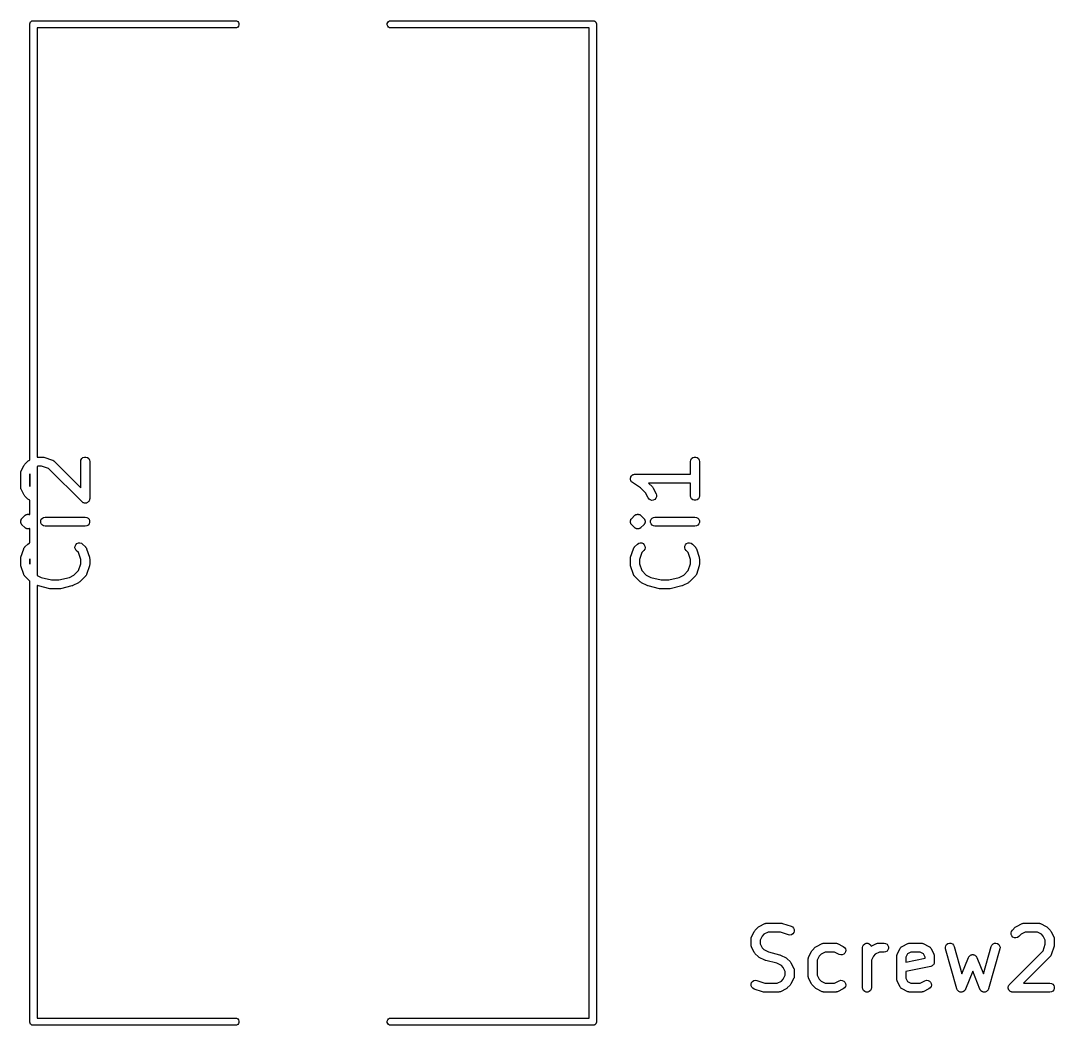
# Model space of a CAD drawing. Extents: x 50 to 243, y -147 to -42.
# Drawn here: x 225.5 to 242.73, y -75.05 to -58.31 of the extents above; entities that cross this region are included whole.
import ezdxf

# ---------------------------------------------------------------- set-up
doc = ezdxf.new("R2010")
doc.units = 0
doc.header["$MEASUREMENT"] = 0
doc.layers.add('BLACK', color=7, linetype='CONTINUOUS')

msp = doc.modelspace()

# ---------------------------------------------------------------- linework, layer by layer
at = {"layer": 'BLACK', "linetype": 'CONTINUOUS'}
for p, q in [((225.658, -58.3614), (225.66, -58.3564)), ((225.658, -58.3667), (225.658, -58.3614)), ((225.658, -58.3668), (225.658, -58.3667)), ((225.658, -65.6308), (225.658, -58.3668)), ((225.66, -58.3564), (225.661, -58.3512)), ((225.661, -58.3512), (225.663, -58.3465)), ((225.663, -58.3465), (225.665, -58.3415)), ((225.665, -58.3415), (225.669, -58.3375)), ((225.669, -58.3375), (225.671, -58.3328)), ((225.671, -58.3328), (225.675, -58.3294)), ((225.675, -58.3294), (225.679, -58.3253)), ((225.679, -58.3253), (225.683, -58.3227)), ((225.683, -58.3227), (225.688, -58.3192)), ((225.688, -58.3192), (225.693, -58.3174)), ((225.693, -58.3174), (225.697, -58.3147)), ((225.697, -58.3147), (225.702, -58.3138)), ((225.702, -58.3138), (225.707, -58.312)), ((225.707, -58.312), (225.713, -58.312)), ((225.713, -58.312), (225.713, -58.312)), ((225.713, -58.312), (229.087, -58.312)), ((229.087, -58.312), (229.103, -58.3147)), ((229.103, -58.3147), (229.121, -58.3253)), ((229.121, -58.3253), (229.135, -58.3415)), ((229.135, -58.3415), (229.142, -58.3614)), ((229.142, -58.3826), (229.135, -58.4025)), ((229.142, -58.3614), (229.142, -58.3826)), ((231.614, -58.3614), (231.621, -58.3415)), ((231.614, -58.3826), (231.614, -58.3614)), ((231.621, -58.4025), (231.614, -58.3826)), ((231.621, -58.3415), (231.635, -58.3253)), ((231.635, -58.3253), (231.653, -58.3147)), ((231.653, -58.3147), (231.669, -58.312)), ((231.669, -58.312), (235.043, -58.312)), ((235.043, -58.312), (235.049, -58.312)), ((235.043, -58.312), (235.043, -58.312)), ((235.049, -58.312), (235.054, -58.3138)), ((235.054, -58.3138), (235.059, -58.3147)), ((235.059, -58.3147), (235.063, -58.3174)), ((235.063, -58.3174), (235.068, -58.3192)), ((235.068, -58.3192), (235.073, -58.3227)), ((235.073, -58.3227), (235.077, -58.3253)), ((235.077, -58.3253), (235.081, -58.3294)), ((235.081, -58.3294), (235.085, -58.3328)), ((235.085, -58.3328), (235.087, -58.3375)), ((235.087, -58.3375), (235.091, -58.3415)), ((235.091, -58.3415), (235.093, -58.3465)), ((235.093, -58.3465), (235.095, -58.3512)), ((235.095, -58.3512), (235.096, -58.3564)), ((235.096, -58.3564), (235.098, -58.3614)), ((235.098, -58.3614), (235.098, -58.3667)), ((235.098, -58.3667), (235.098, -58.3668)), ((235.098, -58.3668), (235.098, -74.9972)), ((229.087, -58.432), (225.778, -58.432)), ((225.778, -58.432), (225.778, -65.5832)), ((229.103, -58.4293), (229.087, -58.432)), ((229.121, -58.4187), (229.103, -58.4293)), ((229.135, -58.4025), (229.121, -58.4187)), ((231.635, -58.4187), (231.621, -58.4025)), ((231.653, -58.4293), (231.635, -58.4187)), ((231.669, -58.432), (231.653, -58.4293)), ((234.978, -58.432), (231.669, -58.432)), ((234.978, -74.932), (234.978, -58.432)), ((225.778, -65.5832), (225.866, -65.5832)), ((225.866, -65.5832), (225.878, -65.5853)), ((225.878, -65.5853), (225.89, -65.587)), ((225.89, -65.587), (226.033, -65.6347)), ((226.51, -65.6325), (226.523, -65.61)), ((226.523, -65.61), (226.543, -65.5932)), ((226.543, -65.5932), (226.567, -65.5843)), ((226.567, -65.5843), (226.593, -65.5843)), ((226.593, -65.5843), (226.618, -65.5932)), ((226.618, -65.5932), (226.638, -65.61)), ((226.638, -65.61), (226.651, -65.6325)), ((236.67, -65.6325), (236.683, -65.61)), ((236.683, -65.61), (236.703, -65.5932)), ((236.703, -65.5932), (236.727, -65.5843)), ((236.727, -65.5843), (236.753, -65.5843)), ((236.753, -65.5843), (236.778, -65.5932)), ((236.778, -65.5932), (236.798, -65.61)), ((236.798, -65.61), (236.811, -65.6325)), ((225.513, -65.8151), (225.561, -65.7199)), ((225.561, -65.7199), (225.568, -65.7102)), ((225.568, -65.7102), (225.575, -65.7004)), ((225.575, -65.7004), (225.623, -65.6528)), ((225.623, -65.6528), (225.632, -65.6459)), ((225.632, -65.6459), (225.642, -65.6387)), ((225.642, -65.6387), (225.658, -65.6308)), ((225.789, -65.7332), (225.778, -65.7385)), ((225.778, -65.7385), (225.778, -67.5541)), ((225.854, -65.7332), (225.789, -65.7332)), ((225.968, -65.7714), (225.854, -65.7332)), ((226.527, -66.3303), (225.968, -65.7714)), ((226.033, -65.6347), (226.036, -65.6367)), ((226.036, -65.6367), (226.041, -65.6378)), ((226.041, -65.6378), (226.048, -65.6429)), ((226.048, -65.6429), (226.056, -65.6471)), ((226.056, -65.6471), (226.058, -65.6503)), ((226.058, -65.6503), (226.062, -65.6528)), ((226.062, -65.6528), (226.505, -66.0962)), ((226.505, -65.6582), (226.51, -65.6325)), ((226.505, -66.0962), (226.505, -65.6582)), ((226.651, -65.6325), (226.655, -65.6582)), ((226.655, -65.6582), (226.655, -66.2772)), ((236.665, -65.6582), (236.67, -65.6325)), ((236.665, -65.8689), (236.665, -65.6582)), ((236.811, -65.6325), (236.815, -65.6582)), ((236.815, -65.6582), (236.815, -66.2296)), ((225.505, -65.8487), (225.506, -65.8444)), ((225.505, -66.0868), (225.505, -65.8487)), ((225.506, -65.8401), (225.508, -65.8317)), ((225.506, -65.8444), (225.506, -65.8401)), ((225.508, -65.8317), (225.51, -65.823)), ((225.51, -65.823), (225.512, -65.8193)), ((225.512, -65.8193), (225.513, -65.8151)), ((225.658, -65.8611), (225.655, -65.8664)), ((225.655, -65.8664), (225.655, -66.0691)), ((225.658, -66.0743), (225.658, -65.8611)), ((235.666, -65.9391), (235.667, -65.935)), ((235.667, -65.948), (235.666, -65.9391)), ((235.667, -65.9309), (235.67, -65.9225)), ((235.667, -65.935), (235.667, -65.9309)), ((235.667, -65.9569), (235.667, -65.948)), ((235.668, -65.9608), (235.667, -65.9569)), ((235.668, -65.965), (235.668, -65.9608)), ((235.672, -65.973), (235.668, -65.965)), ((235.67, -65.9225), (235.672, -65.9138)), ((235.672, -65.9138), (235.674, -65.9103)), ((235.674, -65.9103), (235.675, -65.9064)), ((235.675, -65.9064), (235.681, -65.8996)), ((235.681, -65.8996), (235.686, -65.8921)), ((235.686, -65.8921), (235.689, -65.8896)), ((235.689, -65.8896), (235.692, -65.8865)), ((235.692, -65.8865), (235.7, -65.882)), ((235.7, -65.882), (235.707, -65.8767)), ((235.707, -65.8767), (235.711, -65.8755)), ((235.711, -65.8755), (235.715, -65.8734)), ((235.715, -65.8734), (235.724, -65.8719)), ((235.724, -65.8719), (235.732, -65.8694)), ((235.732, -65.8694), (235.736, -65.8696)), ((235.736, -65.8696), (235.74, -65.8689)), ((235.74, -65.8689), (236.665, -65.8689)), ((225.506, -66.091), (225.505, -66.0868)), ((225.506, -66.0953), (225.506, -66.091)), ((225.508, -66.1038), (225.506, -66.0953)), ((225.51, -66.1124), (225.508, -66.1038)), ((225.512, -66.1162), (225.51, -66.1124)), ((225.513, -66.1203), (225.512, -66.1162)), ((225.561, -66.2155), (225.513, -66.1203)), ((225.655, -66.0691), (225.658, -66.0743)), ((235.675, -65.9814), (235.672, -65.973)), ((235.678, -65.9846), (235.675, -65.9814)), ((235.68, -65.9883), (235.678, -65.9846)), ((235.686, -65.9945), (235.68, -65.9883)), ((235.692, -66.0014), (235.686, -65.9945)), ((235.696, -66.0034), (235.692, -66.0014)), ((235.699, -66.0063), (235.696, -66.0034)), ((235.835, -66.0974), (235.699, -66.0063)), ((235.917, -66.1788), (235.835, -66.0974)), ((236.665, -66.0189), (235.969, -66.0189)), ((235.969, -66.0189), (236.032, -66.0813)), ((236.032, -66.0813), (236.038, -66.0912)), ((236.038, -66.0912), (236.046, -66.1008)), ((236.046, -66.1008), (236.093, -66.1961)), ((236.665, -66.2296), (236.665, -66.0189)), ((225.568, -66.2252), (225.561, -66.2155)), ((225.575, -66.235), (225.568, -66.2252)), ((225.623, -66.2827), (225.575, -66.235)), ((225.644, -66.2976), (225.623, -66.2827)), ((225.658, -66.3014), (225.644, -66.2976)), ((225.658, -66.5421), (225.658, -66.3014)), ((226.646, -66.3114), (226.642, -66.3203)), ((226.651, -66.3029), (226.646, -66.3114)), ((226.653, -66.2966), (226.651, -66.2996)), ((226.651, -66.2996), (226.651, -66.3029)), ((226.654, -66.2869), (226.653, -66.2966)), ((226.655, -66.2772), (226.654, -66.2869)), ((235.959, -66.2632), (235.917, -66.1788)), ((235.975, -66.2841), (235.959, -66.2632)), ((235.996, -66.2984), (235.975, -66.2841)), ((236.022, -66.3045), (235.996, -66.2984)), ((236.047, -66.3015), (236.022, -66.3045)), ((236.071, -66.2899), (236.047, -66.3015)), ((236.089, -66.2709), (236.071, -66.2899)), ((236.099, -66.247), (236.089, -66.2709)), ((236.093, -66.1961), (236.101, -66.221)), ((236.101, -66.221), (236.099, -66.247)), ((236.67, -66.2553), (236.665, -66.2296)), ((236.683, -66.2778), (236.67, -66.2553)), ((236.703, -66.2946), (236.683, -66.2778)), ((236.727, -66.3035), (236.703, -66.2946)), ((236.753, -66.3035), (236.727, -66.3035)), ((236.778, -66.2946), (236.753, -66.3035)), ((236.798, -66.2778), (236.778, -66.2946)), ((236.811, -66.2553), (236.798, -66.2778)), ((236.815, -66.2296), (236.811, -66.2553)), ((226.535, -66.3359), (226.527, -66.3303)), ((226.543, -66.3422), (226.535, -66.3359)), ((226.546, -66.3433), (226.543, -66.3422)), ((226.549, -66.3452), (226.546, -66.3433)), ((226.558, -66.3477), (226.549, -66.3452)), ((226.567, -66.3511), (226.558, -66.3477)), ((226.571, -66.3511), (226.567, -66.3511)), ((226.574, -66.352), (226.571, -66.3511)), ((226.584, -66.3511), (226.574, -66.352)), ((226.593, -66.3511), (226.584, -66.3511)), ((226.597, -66.35), (226.593, -66.3511)), ((226.6, -66.3497), (226.597, -66.35)), ((226.609, -66.3455), (226.6, -66.3497)), ((226.618, -66.3422), (226.609, -66.3455)), ((226.62, -66.3401), (226.618, -66.3422)), ((226.623, -66.3387), (226.62, -66.3401)), ((226.63, -66.3317), (226.623, -66.3387)), ((226.638, -66.3254), (226.63, -66.3317)), ((226.639, -66.3226), (226.638, -66.3254)), ((226.642, -66.3203), (226.639, -66.3226)), ((225.506, -66.6517), (225.507, -66.6485)), ((225.506, -66.6582), (225.506, -66.6517)), ((225.507, -66.6452), (225.508, -66.6421)), ((225.507, -66.6485), (225.507, -66.6452)), ((225.508, -66.6388), (225.511, -66.6328)), ((225.508, -66.6421), (225.508, -66.6388)), ((225.511, -66.6328), (225.512, -66.6265)), ((225.512, -66.6265), (225.514, -66.6238)), ((225.514, -66.6238), (225.515, -66.6207)), ((225.515, -66.6207), (225.518, -66.6182)), ((225.518, -66.6182), (225.519, -66.6152)), ((225.519, -66.6152), (225.524, -66.6105)), ((225.524, -66.6105), (225.527, -66.6052)), ((225.527, -66.6052), (225.575, -66.5575)), ((225.575, -66.5575), (225.58, -66.5538)), ((225.58, -66.5538), (225.585, -66.5491)), ((225.585, -66.5491), (225.591, -66.5464)), ((225.591, -66.5464), (225.596, -66.5426)), ((225.596, -66.5426), (225.603, -66.5409)), ((225.603, -66.5409), (225.609, -66.5381)), ((225.609, -66.5381), (225.615, -66.5376)), ((225.615, -66.5376), (225.621, -66.5359)), ((225.621, -66.5359), (225.628, -66.5364)), ((225.628, -66.5364), (225.635, -66.5359)), ((225.635, -66.5359), (225.641, -66.5376)), ((225.641, -66.5376), (225.647, -66.5381)), ((225.647, -66.5381), (225.653, -66.5409)), ((225.653, -66.5409), (225.658, -66.5421)), ((225.84, -66.6452), (225.849, -66.6207)), ((225.84, -66.6712), (225.84, -66.6452)), ((225.849, -66.6207), (225.866, -66.6007)), ((225.866, -66.6007), (225.888, -66.5877)), ((225.888, -66.5877), (225.914, -66.5832)), ((225.914, -66.5832), (226.58, -66.5832)), ((226.58, -66.5832), (226.606, -66.5877)), ((226.606, -66.5877), (226.629, -66.6007)), ((226.629, -66.6007), (226.645, -66.6207)), ((226.645, -66.6207), (226.654, -66.6452)), ((226.654, -66.6452), (226.654, -66.6712)), ((235.666, -66.6517), (235.667, -66.6485)), ((235.666, -66.6582), (235.666, -66.6517)), ((235.667, -66.6452), (235.668, -66.6421)), ((235.667, -66.6485), (235.667, -66.6452)), ((235.668, -66.6388), (235.671, -66.6328)), ((235.668, -66.6421), (235.668, -66.6388)), ((235.671, -66.6328), (235.672, -66.6265)), ((235.672, -66.6265), (235.674, -66.6238)), ((235.674, -66.6238), (235.675, -66.6207)), ((235.675, -66.6207), (235.678, -66.6182)), ((235.678, -66.6182), (235.679, -66.6152)), ((235.679, -66.6152), (235.684, -66.6105)), ((235.684, -66.6105), (235.687, -66.6052)), ((235.687, -66.6052), (235.735, -66.5575)), ((235.735, -66.5575), (235.74, -66.5538)), ((235.74, -66.5538), (235.745, -66.5491)), ((235.745, -66.5491), (235.751, -66.5464)), ((235.751, -66.5464), (235.756, -66.5426)), ((235.756, -66.5426), (235.763, -66.5409)), ((235.763, -66.5409), (235.769, -66.5381)), ((235.769, -66.5381), (235.775, -66.5376)), ((235.775, -66.5376), (235.781, -66.5359)), ((235.781, -66.5359), (235.788, -66.5364)), ((235.788, -66.5364), (235.795, -66.5359)), ((235.795, -66.5359), (235.801, -66.5376)), ((235.801, -66.5376), (235.807, -66.5381)), ((235.807, -66.5381), (235.813, -66.5409)), ((235.813, -66.5409), (235.82, -66.5426)), ((235.82, -66.5426), (235.825, -66.5464)), ((235.825, -66.5464), (235.831, -66.5491)), ((235.831, -66.5491), (235.836, -66.5538)), ((235.836, -66.5538), (235.841, -66.5575)), ((235.841, -66.5575), (235.889, -66.6052)), ((235.889, -66.6052), (235.892, -66.6105)), ((235.892, -66.6105), (235.897, -66.6152)), ((235.897, -66.6152), (235.898, -66.6182)), ((235.898, -66.6182), (235.901, -66.6207)), ((235.901, -66.6207), (235.902, -66.6238)), ((235.902, -66.6238), (235.904, -66.6265)), ((235.904, -66.6265), (235.905, -66.6328)), ((235.905, -66.6328), (235.908, -66.6388)), ((235.908, -66.6388), (235.908, -66.6421)), ((235.908, -66.6421), (235.909, -66.6452)), ((235.909, -66.6452), (235.909, -66.6485)), ((235.909, -66.6485), (235.91, -66.6517)), ((235.91, -66.6517), (235.91, -66.6582)), ((236, -66.6452), (236.009, -66.6207)), ((236, -66.6712), (236, -66.6452)), ((236.009, -66.6207), (236.026, -66.6007)), ((236.026, -66.6007), (236.048, -66.5877)), ((236.048, -66.5877), (236.074, -66.5832)), ((236.074, -66.5832), (236.74, -66.5832)), ((236.74, -66.5832), (236.766, -66.5877)), ((236.766, -66.5877), (236.789, -66.6007)), ((236.789, -66.6007), (236.805, -66.6207)), ((236.805, -66.6207), (236.814, -66.6452)), ((236.814, -66.6452), (236.814, -66.6712)), ((225.506, -66.6647), (225.506, -66.6582)), ((225.507, -66.6679), (225.506, -66.6647)), ((225.507, -66.6712), (225.507, -66.6679)), ((225.508, -66.6743), (225.507, -66.6712)), ((225.508, -66.6776), (225.508, -66.6743)), ((225.511, -66.6836), (225.508, -66.6776)), ((225.512, -66.6899), (225.511, -66.6836)), ((225.514, -66.6926), (225.512, -66.6899)), ((225.515, -66.6957), (225.514, -66.6926)), ((225.518, -66.6982), (225.515, -66.6957)), ((225.519, -66.7012), (225.518, -66.6982)), ((225.524, -66.7059), (225.519, -66.7012)), ((225.527, -66.7112), (225.524, -66.7059)), ((225.575, -66.7588), (225.527, -66.7112)), ((225.58, -66.7626), (225.575, -66.7588)), ((225.585, -66.7672), (225.58, -66.7626)), ((225.591, -66.77), (225.585, -66.7672)), ((225.596, -66.7738), (225.591, -66.77)), ((225.603, -66.7755), (225.596, -66.7738)), ((225.609, -66.7783), (225.603, -66.7755)), ((225.615, -66.7788), (225.609, -66.7783)), ((225.621, -66.7805), (225.615, -66.7788)), ((225.628, -66.78), (225.621, -66.7805)), ((225.635, -66.7805), (225.628, -66.78)), ((225.641, -66.7788), (225.635, -66.7805)), ((225.647, -66.7783), (225.641, -66.7788)), ((225.653, -66.7755), (225.647, -66.7783)), ((225.658, -66.7742), (225.653, -66.7755)), ((225.658, -67.015), (225.658, -66.7742)), ((225.849, -66.6957), (225.84, -66.6712)), ((225.866, -66.7156), (225.849, -66.6957)), ((225.888, -66.7287), (225.866, -66.7156)), ((225.914, -66.7332), (225.888, -66.7287)), ((226.58, -66.7332), (225.914, -66.7332)), ((226.606, -66.7287), (226.58, -66.7332)), ((226.629, -66.7156), (226.606, -66.7287)), ((226.645, -66.6957), (226.629, -66.7156)), ((226.654, -66.6712), (226.645, -66.6957)), ((235.666, -66.6647), (235.666, -66.6582)), ((235.667, -66.6679), (235.666, -66.6647)), ((235.667, -66.6712), (235.667, -66.6679)), ((235.668, -66.6743), (235.667, -66.6712)), ((235.668, -66.6776), (235.668, -66.6743)), ((235.671, -66.6836), (235.668, -66.6776)), ((235.672, -66.6899), (235.671, -66.6836)), ((235.674, -66.6926), (235.672, -66.6899)), ((235.675, -66.6957), (235.674, -66.6926)), ((235.678, -66.6982), (235.675, -66.6957)), ((235.679, -66.7012), (235.678, -66.6982)), ((235.684, -66.7059), (235.679, -66.7012)), ((235.687, -66.7112), (235.684, -66.7059)), ((235.735, -66.7588), (235.687, -66.7112)), ((235.74, -66.7626), (235.735, -66.7588)), ((235.745, -66.7672), (235.74, -66.7626)), ((235.751, -66.77), (235.745, -66.7672)), ((235.756, -66.7738), (235.751, -66.77)), ((235.763, -66.7755), (235.756, -66.7738)), ((235.769, -66.7783), (235.763, -66.7755)), ((235.775, -66.7788), (235.769, -66.7783)), ((235.781, -66.7805), (235.775, -66.7788)), ((235.788, -66.78), (235.781, -66.7805)), ((235.795, -66.7805), (235.788, -66.78)), ((235.801, -66.7788), (235.795, -66.7805)), ((235.807, -66.7783), (235.801, -66.7788)), ((235.813, -66.7755), (235.807, -66.7783)), ((235.82, -66.7738), (235.813, -66.7755)), ((235.825, -66.77), (235.82, -66.7738)), ((235.831, -66.7672), (235.825, -66.77)), ((235.836, -66.7626), (235.831, -66.7672)), ((235.841, -66.7588), (235.836, -66.7626)), ((235.889, -66.7112), (235.841, -66.7588)), ((235.892, -66.7058), (235.889, -66.7112)), ((235.897, -66.7012), (235.892, -66.7058)), ((235.898, -66.6982), (235.897, -66.7012)), ((235.901, -66.6957), (235.898, -66.6982)), ((235.902, -66.6926), (235.901, -66.6957)), ((235.904, -66.6899), (235.902, -66.6926)), ((235.905, -66.6835), (235.904, -66.6899)), ((235.908, -66.6776), (235.905, -66.6835)), ((235.909, -66.6712), (235.908, -66.6743)), ((235.908, -66.6743), (235.908, -66.6776)), ((235.91, -66.6647), (235.909, -66.6679)), ((235.909, -66.6679), (235.909, -66.6712)), ((235.91, -66.6582), (235.91, -66.6647)), ((236.009, -66.6957), (236, -66.6712)), ((236.026, -66.7156), (236.009, -66.6957)), ((236.048, -66.7287), (236.026, -66.7156)), ((236.074, -66.7332), (236.048, -66.7287)), ((236.74, -66.7332), (236.074, -66.7332)), ((236.766, -66.7287), (236.74, -66.7332)), ((236.789, -66.7156), (236.766, -66.7287)), ((236.805, -66.6957), (236.789, -66.7156)), ((236.814, -66.6712), (236.805, -66.6957)), ((225.509, -67.2535), (225.557, -67.1107)), ((225.557, -67.1107), (225.559, -67.1069)), ((225.559, -67.1069), (225.56, -67.1027)), ((225.56, -67.1027), (225.565, -67.0955)), ((225.565, -67.0955), (225.569, -67.0878)), ((225.569, -67.0878), (225.572, -67.0849)), ((225.572, -67.0849), (225.575, -67.0813)), ((225.575, -67.0813), (225.623, -67.0337)), ((225.623, -67.0337), (225.644, -67.0188)), ((225.644, -67.0188), (225.658, -67.015)), ((226.41, -67.0933), (226.413, -67.0673)), ((226.417, -67.1185), (226.41, -67.0933)), ((226.413, -67.0673), (226.424, -67.0437)), ((226.432, -67.1398), (226.417, -67.1185)), ((226.424, -67.0437), (226.442, -67.0253)), ((226.467, -67.1749), (226.432, -67.1398)), ((226.442, -67.0253), (226.466, -67.0143)), ((226.466, -67.0143), (226.492, -67.012)), ((226.492, -67.012), (226.517, -67.0188)), ((226.517, -67.0188), (226.538, -67.0337)), ((226.538, -67.0337), (226.586, -67.0813)), ((226.586, -67.0813), (226.588, -67.0849)), ((226.588, -67.0849), (226.592, -67.0878)), ((226.592, -67.0878), (226.596, -67.0955)), ((226.596, -67.0955), (226.601, -67.1027)), ((226.601, -67.1027), (226.602, -67.1069)), ((226.602, -67.1069), (226.604, -67.1107)), ((226.604, -67.1107), (226.652, -67.2535)), ((235.669, -67.2535), (235.717, -67.1107)), ((235.717, -67.1107), (235.719, -67.1069)), ((235.719, -67.1069), (235.72, -67.1027)), ((235.72, -67.1027), (235.725, -67.0955)), ((235.725, -67.0955), (235.729, -67.0878)), ((235.729, -67.0878), (235.732, -67.0849)), ((235.732, -67.0849), (235.735, -67.0813)), ((235.735, -67.0813), (235.783, -67.0337)), ((235.783, -67.0337), (235.804, -67.0188)), ((235.804, -67.0188), (235.829, -67.012)), ((235.829, -67.012), (235.855, -67.0143)), ((235.889, -67.1398), (235.854, -67.1749)), ((235.855, -67.0143), (235.879, -67.0253)), ((235.879, -67.0253), (235.897, -67.0437)), ((235.904, -67.1185), (235.889, -67.1398)), ((235.897, -67.0437), (235.908, -67.0673)), ((235.91, -67.0933), (235.904, -67.1185)), ((235.908, -67.0673), (235.91, -67.0933)), ((236.57, -67.0933), (236.573, -67.0673)), ((236.577, -67.1185), (236.57, -67.0933)), ((236.573, -67.0673), (236.584, -67.0437)), ((236.592, -67.1398), (236.577, -67.1185)), ((236.584, -67.0437), (236.602, -67.0253)), ((236.627, -67.1749), (236.592, -67.1398)), ((236.602, -67.0253), (236.626, -67.0143)), ((236.626, -67.0143), (236.652, -67.012)), ((236.652, -67.012), (236.677, -67.0188)), ((236.677, -67.0188), (236.698, -67.0337)), ((236.698, -67.0337), (236.746, -67.0813)), ((236.746, -67.0813), (236.748, -67.0849)), ((236.748, -67.0849), (236.752, -67.0878)), ((236.752, -67.0878), (236.756, -67.0955)), ((236.756, -67.0955), (236.761, -67.1027)), ((236.761, -67.1027), (236.762, -67.1069)), ((236.762, -67.1069), (236.764, -67.1107)), ((236.764, -67.1107), (236.812, -67.2535)), ((225.505, -67.2772), (225.507, -67.2654)), ((225.505, -67.3725), (225.505, -67.2772)), ((225.507, -67.2654), (225.509, -67.2535)), ((225.658, -67.2815), (225.655, -67.2894)), ((225.655, -67.2894), (225.655, -67.3603)), ((225.658, -67.3682), (225.658, -67.2815)), ((226.505, -67.2894), (226.467, -67.1749)), ((226.505, -67.3603), (226.505, -67.2894)), ((226.652, -67.2535), (226.653, -67.2654)), ((226.653, -67.2654), (226.655, -67.2772)), ((226.655, -67.2772), (226.655, -67.3725)), ((235.665, -67.2772), (235.667, -67.2654)), ((235.665, -67.3725), (235.665, -67.2772)), ((235.667, -67.2654), (235.669, -67.2535)), ((235.854, -67.1749), (235.815, -67.2894)), ((235.815, -67.2894), (235.815, -67.3603)), ((236.665, -67.2894), (236.627, -67.1749)), ((236.665, -67.3603), (236.665, -67.2894)), ((236.812, -67.2535), (236.813, -67.2654)), ((236.813, -67.2654), (236.815, -67.2772)), ((236.815, -67.2772), (236.815, -67.3725)), ((225.507, -67.3843), (225.505, -67.3725)), ((225.509, -67.3962), (225.507, -67.3843)), ((225.557, -67.5391), (225.509, -67.3962)), ((225.655, -67.3603), (225.658, -67.3682)), ((226.393, -67.5489), (226.467, -67.4748)), ((226.467, -67.4748), (226.505, -67.3603)), ((226.652, -67.3962), (226.604, -67.5391)), ((226.653, -67.3843), (226.652, -67.3962)), ((226.655, -67.3725), (226.653, -67.3843)), ((235.667, -67.3843), (235.665, -67.3725)), ((235.669, -67.3962), (235.667, -67.3843)), ((235.717, -67.5391), (235.669, -67.3962)), ((235.815, -67.3603), (235.854, -67.4748)), ((235.854, -67.4748), (235.928, -67.5489)), ((236.553, -67.5489), (236.627, -67.4748)), ((236.627, -67.4748), (236.665, -67.3603)), ((236.812, -67.3962), (236.764, -67.5391)), ((236.813, -67.3843), (236.812, -67.3962)), ((236.815, -67.3725), (236.813, -67.3843)), ((225.559, -67.5429), (225.557, -67.5391)), ((225.56, -67.547), (225.559, -67.5429)), ((225.565, -67.5542), (225.56, -67.547)), ((225.569, -67.562), (225.565, -67.5542)), ((225.572, -67.5648), (225.569, -67.562)), ((225.575, -67.5684), (225.572, -67.5648)), ((225.658, -67.6514), (225.575, -67.5684)), ((225.658, -75.0026), (225.658, -67.6514)), ((225.778, -67.5541), (225.845, -67.5874)), ((225.845, -67.5874), (226.018, -67.6308)), ((226.018, -67.6308), (226.143, -67.6308)), ((226.143, -67.6308), (226.316, -67.5874)), ((226.316, -67.5874), (226.393, -67.5489)), ((226.471, -67.6777), (226.376, -67.7253)), ((226.481, -67.6705), (226.471, -67.6777)), ((226.491, -67.6636), (226.481, -67.6705)), ((226.586, -67.5684), (226.491, -67.6636)), ((226.588, -67.5648), (226.586, -67.5684)), ((226.592, -67.562), (226.588, -67.5648)), ((226.596, -67.5542), (226.592, -67.562)), ((226.601, -67.547), (226.596, -67.5542)), ((226.602, -67.5428), (226.601, -67.547)), ((226.604, -67.5391), (226.602, -67.5428)), ((235.719, -67.5429), (235.717, -67.5391)), ((235.72, -67.547), (235.719, -67.5429)), ((235.725, -67.5542), (235.72, -67.547)), ((235.729, -67.562), (235.725, -67.5542)), ((235.732, -67.5648), (235.729, -67.562)), ((235.735, -67.5684), (235.732, -67.5648)), ((235.83, -67.6636), (235.735, -67.5684)), ((235.84, -67.6705), (235.83, -67.6636)), ((235.85, -67.6777), (235.84, -67.6705)), ((235.945, -67.7253), (235.85, -67.6777)), ((235.928, -67.5489), (236.005, -67.5874)), ((236.005, -67.5874), (236.178, -67.6308)), ((236.178, -67.6308), (236.303, -67.6308)), ((236.303, -67.6308), (236.476, -67.5874)), ((236.476, -67.5874), (236.553, -67.5489)), ((236.631, -67.6777), (236.536, -67.7253)), ((236.641, -67.6705), (236.631, -67.6777)), ((236.651, -67.6636), (236.641, -67.6705)), ((236.746, -67.5684), (236.651, -67.6636)), ((236.748, -67.5648), (236.746, -67.5684)), ((236.752, -67.562), (236.748, -67.5648)), ((236.756, -67.5542), (236.752, -67.562)), ((236.761, -67.547), (236.756, -67.5542)), ((236.762, -67.5428), (236.761, -67.547)), ((236.764, -67.5391), (236.762, -67.5428)), ((225.785, -67.7253), (225.778, -67.7218)), ((225.778, -67.7218), (225.778, -74.932)), ((225.793, -67.7276), (225.785, -67.7253)), ((225.8, -67.731), (225.793, -67.7276)), ((225.991, -67.7786), (225.8, -67.731)), ((226, -67.7792), (225.991, -67.7786)), ((226.009, -67.7808), (226, -67.7792)), ((226.152, -67.7808), (226.009, -67.7808)), ((226.161, -67.7792), (226.152, -67.7808)), ((226.17, -67.7786), (226.161, -67.7792)), ((226.36, -67.731), (226.17, -67.7786)), ((226.368, -67.7276), (226.36, -67.731)), ((226.376, -67.7253), (226.368, -67.7276)), ((235.953, -67.7276), (235.945, -67.7253)), ((235.96, -67.731), (235.953, -67.7276)), ((236.151, -67.7786), (235.96, -67.731)), ((236.16, -67.7792), (236.151, -67.7786)), ((236.169, -67.7808), (236.16, -67.7792)), ((236.312, -67.7808), (236.169, -67.7808)), ((236.321, -67.7792), (236.312, -67.7808)), ((236.33, -67.7786), (236.321, -67.7792)), ((236.52, -67.731), (236.33, -67.7786)), ((236.528, -67.7276), (236.52, -67.731)), ((236.536, -67.7253), (236.528, -67.7276)), ((237.811, -73.4049), (237.907, -73.3573)), ((237.907, -73.3573), (237.911, -73.3561)), ((237.911, -73.3561), (237.914, -73.3539)), ((237.914, -73.3539), (237.923, -73.3524)), ((237.923, -73.3524), (237.932, -73.3499)), ((237.932, -73.3499), (237.936, -73.3501)), ((237.936, -73.3501), (237.94, -73.3494)), ((237.94, -73.3494), (238.178, -73.3494)), ((238.178, -73.3494), (238.19, -73.3515)), ((238.19, -73.3515), (238.202, -73.3532)), ((238.202, -73.3532), (238.345, -73.4008)), ((242.097, -73.4049), (242.192, -73.3573)), ((242.192, -73.3573), (242.196, -73.3561)), ((242.196, -73.3561), (242.2, -73.3539)), ((242.2, -73.3539), (242.209, -73.3524)), ((242.209, -73.3524), (242.217, -73.3499)), ((242.217, -73.3499), (242.222, -73.3501)), ((242.222, -73.3501), (242.226, -73.3494)), ((242.226, -73.3494), (242.464, -73.3494)), ((242.464, -73.3494), (242.468, -73.3501)), ((242.468, -73.3501), (242.472, -73.3499)), ((242.472, -73.3499), (242.481, -73.3524)), ((242.481, -73.3524), (242.49, -73.3539)), ((242.49, -73.3539), (242.493, -73.3561)), ((242.493, -73.3561), (242.497, -73.3573)), ((242.497, -73.3573), (242.593, -73.4049)), ((237.683, -73.5813), (237.73, -73.4861)), ((237.73, -73.4861), (237.737, -73.4764)), ((237.737, -73.4764), (237.744, -73.4666)), ((237.744, -73.4666), (237.792, -73.419)), ((237.792, -73.419), (237.802, -73.4121)), ((237.802, -73.4121), (237.811, -73.4049)), ((237.889, -73.5336), (237.859, -73.564)), ((237.958, -73.4994), (237.889, -73.5336)), ((238.166, -73.4994), (237.958, -73.4994)), ((238.297, -73.5432), (238.166, -73.4994)), ((238.323, -73.547), (238.297, -73.5432)), ((238.349, -73.5417), (238.323, -73.547)), ((238.345, -73.4008), (238.368, -73.4133)), ((238.371, -73.5281), (238.349, -73.5417)), ((238.368, -73.4133), (238.385, -73.4327)), ((238.387, -73.5077), (238.371, -73.5281)), ((238.385, -73.4327), (238.395, -73.457)), ((238.395, -73.483), (238.387, -73.5077)), ((238.395, -73.457), (238.395, -73.483)), ((242.008, -73.5131), (242.015, -73.4879)), ((242.011, -73.539), (242.008, -73.5131)), ((242.022, -73.5626), (242.011, -73.539)), ((242.015, -73.4879), (242.03, -73.4666)), ((242.03, -73.4666), (242.078, -73.419)), ((242.078, -73.419), (242.087, -73.4121)), ((242.087, -73.4121), (242.097, -73.4049)), ((242.175, -73.5336), (242.136, -73.5727)), ((242.244, -73.4994), (242.175, -73.5336)), ((242.446, -73.4994), (242.244, -73.4994)), ((242.515, -73.5336), (242.446, -73.4994)), ((242.545, -73.564), (242.515, -73.5336)), ((242.593, -73.4049), (242.602, -73.4121)), ((242.602, -73.4121), (242.612, -73.419)), ((242.612, -73.419), (242.66, -73.4666)), ((242.66, -73.4666), (242.667, -73.4764)), ((242.667, -73.4764), (242.674, -73.4861)), ((242.674, -73.4861), (242.721, -73.5813)), ((237.675, -73.6063), (237.678, -73.5979)), ((237.675, -73.6106), (237.675, -73.6063)), ((237.675, -73.6149), (237.675, -73.6106)), ((237.675, -73.7101), (237.675, -73.6149)), ((237.675, -73.7144), (237.675, -73.7101)), ((237.675, -73.7187), (237.675, -73.7144)), ((237.678, -73.7271), (237.675, -73.7187)), ((237.678, -73.5979), (237.679, -73.5892)), ((237.679, -73.5892), (237.681, -73.5855)), ((237.681, -73.5855), (237.683, -73.5813)), ((237.859, -73.564), (237.825, -73.6326)), ((237.825, -73.6326), (237.825, -73.6924)), ((237.825, -73.6924), (237.859, -73.7609)), ((238.764, -73.7383), (238.859, -73.6906)), ((238.859, -73.6906), (238.863, -73.6894)), ((238.863, -73.6894), (238.867, -73.6872)), ((238.867, -73.6872), (238.875, -73.6857)), ((238.875, -73.6857), (238.884, -73.6832)), ((238.884, -73.6832), (238.888, -73.6835)), ((238.888, -73.6835), (238.892, -73.6827)), ((238.892, -73.6827), (239.083, -73.6827)), ((239.083, -73.6827), (239.087, -73.6835)), ((239.087, -73.6835), (239.092, -73.6832)), ((239.092, -73.6832), (239.1, -73.6857)), ((239.1, -73.6857), (239.109, -73.6872)), ((239.109, -73.6872), (239.112, -73.6894)), ((239.112, -73.6894), (239.116, -73.6906)), ((239.116, -73.6906), (239.212, -73.7383)), ((239.536, -73.7321), (239.549, -73.7095)), ((239.549, -73.7095), (239.569, -73.6928)), ((239.569, -73.6928), (239.594, -73.6839)), ((239.594, -73.6839), (239.62, -73.6839)), ((239.62, -73.6839), (239.644, -73.6928)), ((239.644, -73.6928), (239.664, -73.7095)), ((239.664, -73.7095), (239.677, -73.7321)), ((239.678, -73.7337), (239.764, -73.6906)), ((239.764, -73.6906), (239.768, -73.6894)), ((239.768, -73.6894), (239.772, -73.6872)), ((239.772, -73.6872), (239.78, -73.6857)), ((239.78, -73.6857), (239.789, -73.6832)), ((239.789, -73.6832), (239.793, -73.6835)), ((239.793, -73.6835), (239.797, -73.6827)), ((239.797, -73.6827), (239.892, -73.6827)), ((239.892, -73.6827), (239.918, -73.6872)), ((239.918, -73.6872), (239.941, -73.7003)), ((239.941, -73.7003), (239.957, -73.7202)), ((240.192, -73.7383), (240.288, -73.6906)), ((240.288, -73.6906), (240.292, -73.6894)), ((240.292, -73.6894), (240.295, -73.6872)), ((240.295, -73.6872), (240.304, -73.6857)), ((240.304, -73.6857), (240.312, -73.6832)), ((240.312, -73.6832), (240.317, -73.6835)), ((240.317, -73.6835), (240.321, -73.6827)), ((240.321, -73.6827), (240.512, -73.6827)), ((240.512, -73.6827), (240.516, -73.6835)), ((240.516, -73.6835), (240.52, -73.6832)), ((240.52, -73.6832), (240.529, -73.6857)), ((240.529, -73.6857), (240.537, -73.6872)), ((240.537, -73.6872), (240.541, -73.6894)), ((240.541, -73.6894), (240.545, -73.6906)), ((240.545, -73.6906), (240.64, -73.7383)), ((240.919, -73.7271), (240.934, -73.7056)), ((240.934, -73.7056), (240.955, -73.6903)), ((240.955, -73.6903), (240.98, -73.6831)), ((240.98, -73.6831), (241.006, -73.685)), ((241.006, -73.685), (241.03, -73.6956)), ((241.03, -73.6956), (241.048, -73.7137)), ((241.048, -73.7137), (241.06, -73.7371)), ((241.678, -73.7371), (241.689, -73.7137)), ((241.689, -73.7137), (241.708, -73.6956)), ((241.708, -73.6956), (241.731, -73.685)), ((241.731, -73.685), (241.757, -73.6831)), ((241.757, -73.6831), (241.782, -73.6903)), ((241.782, -73.6903), (241.804, -73.7056)), ((241.804, -73.7056), (241.818, -73.7271)), ((242.04, -73.5811), (242.022, -73.5626)), ((242.064, -73.5921), (242.04, -73.5811)), ((242.089, -73.5943), (242.064, -73.5921)), ((242.115, -73.5876), (242.089, -73.5943)), ((242.136, -73.5727), (242.115, -73.5876)), ((242.541, -73.8124), (242.579, -73.6979)), ((242.579, -73.6326), (242.545, -73.564)), ((242.579, -73.6979), (242.579, -73.6326)), ((242.721, -73.5813), (242.723, -73.5855)), ((242.723, -73.5855), (242.725, -73.5892)), ((242.725, -73.5892), (242.726, -73.5979)), ((242.726, -73.5979), (242.729, -73.6063)), ((242.729, -73.7101), (242.727, -73.7219)), ((242.729, -73.6063), (242.729, -73.6106)), ((242.729, -73.6106), (242.729, -73.6149)), ((242.729, -73.6149), (242.729, -73.7101)), ((237.679, -73.7357), (237.678, -73.7271)), ((237.681, -73.7395), (237.679, -73.7357)), ((237.683, -73.7436), (237.681, -73.7395)), ((237.73, -73.8389), (237.683, -73.7436)), ((237.737, -73.8485), (237.73, -73.8389)), ((237.744, -73.8584), (237.737, -73.8485)), ((237.792, -73.906), (237.744, -73.8584)), ((237.859, -73.7609), (237.889, -73.7913)), ((237.889, -73.7913), (237.966, -73.8298)), ((237.966, -73.8298), (238.149, -73.8754)), ((238.149, -73.8754), (238.156, -73.8788)), ((238.156, -73.8788), (238.164, -73.8811)), ((238.164, -73.8811), (238.259, -73.9287)), ((238.635, -73.9146), (238.683, -73.8194)), ((238.683, -73.8194), (238.69, -73.8098)), ((238.69, -73.8098), (238.697, -73.7999)), ((238.697, -73.7999), (238.744, -73.7523)), ((238.744, -73.7523), (238.754, -73.7454)), ((238.754, -73.7454), (238.764, -73.7383)), ((238.842, -73.867), (238.811, -73.8974)), ((238.91, -73.8327), (238.842, -73.867)), ((239.065, -73.8327), (238.91, -73.8327)), ((239.145, -73.8724), (239.065, -73.8327)), ((239.17, -73.8798), (239.145, -73.8724)), ((239.196, -73.8783), (239.17, -73.8798)), ((239.22, -73.8679), (239.196, -73.8783)), ((239.212, -73.7383), (239.233, -73.7538)), ((239.238, -73.85), (239.22, -73.8679)), ((239.233, -73.7538), (239.247, -73.7755)), ((239.25, -73.8267), (239.238, -73.85)), ((239.247, -73.7755), (239.253, -73.8008)), ((239.253, -73.8008), (239.25, -73.8267)), ((239.532, -73.7577), (239.536, -73.7321)), ((239.532, -74.4244), (239.532, -73.7577)), ((239.677, -73.7321), (239.678, -73.7337)), ((239.746, -73.867), (239.716, -73.8974)), ((239.815, -73.8327), (239.746, -73.867)), ((239.892, -73.8327), (239.815, -73.8327)), ((239.918, -73.8282), (239.892, -73.8327)), ((239.941, -73.8152), (239.918, -73.8282)), ((239.957, -73.7952), (239.941, -73.8152)), ((239.957, -73.7202), (239.966, -73.7447)), ((239.966, -73.7707), (239.957, -73.7952)), ((239.966, -73.7447), (239.966, -73.7707)), ((240.104, -73.892), (240.106, -73.8836)), ((240.106, -73.8836), (240.108, -73.8749)), ((240.108, -73.8749), (240.11, -73.8712)), ((240.11, -73.8712), (240.111, -73.867)), ((240.111, -73.867), (240.159, -73.7718)), ((240.159, -73.7718), (240.165, -73.763)), ((240.165, -73.763), (240.171, -73.7538)), ((240.171, -73.7538), (240.173, -73.7525)), ((240.173, -73.7525), (240.174, -73.7509)), ((240.174, -73.7509), (240.183, -73.7448)), ((240.183, -73.7448), (240.192, -73.7383)), ((240.282, -73.8612), (240.253, -73.9183)), ((240.339, -73.8327), (240.282, -73.8612)), ((240.494, -73.8327), (240.339, -73.8327)), ((240.551, -73.8612), (240.494, -73.8327)), ((240.579, -73.9183), (240.551, -73.8612)), ((240.64, -73.7383), (240.649, -73.7448)), ((240.649, -73.7448), (240.658, -73.7509)), ((240.658, -73.7509), (240.66, -73.7525)), ((240.66, -73.7525), (240.661, -73.7538)), ((240.661, -73.7538), (240.667, -73.763)), ((240.667, -73.763), (240.674, -73.7718)), ((240.674, -73.7718), (240.721, -73.867)), ((240.721, -73.867), (240.723, -73.8712)), ((240.723, -73.8712), (240.725, -73.8749)), ((240.725, -73.8749), (240.726, -73.8836)), ((240.726, -73.8836), (240.729, -73.892)), ((240.913, -73.7524), (240.919, -73.7271)), ((240.916, -73.7783), (240.913, -73.7524)), ((241.106, -74.445), (240.916, -73.7783)), ((241.06, -73.7371), (241.19, -74.1928)), ((241.321, -73.8916), (241.329, -73.8844)), ((241.329, -73.8844), (241.331, -73.8836)), ((241.331, -73.8836), (241.333, -73.8821)), ((241.333, -73.8821), (241.343, -73.8788)), ((241.343, -73.8788), (241.353, -73.8748)), ((241.353, -73.8748), (241.356, -73.8747)), ((241.356, -73.8747), (241.358, -73.874)), ((241.358, -73.874), (241.369, -73.8743)), ((241.369, -73.8743), (241.379, -73.874)), ((241.379, -73.874), (241.382, -73.8747)), ((241.382, -73.8747), (241.384, -73.8748)), ((241.384, -73.8748), (241.394, -73.8788)), ((241.394, -73.8788), (241.404, -73.8821)), ((241.404, -73.8821), (241.406, -73.8836)), ((241.406, -73.8836), (241.408, -73.8844)), ((241.408, -73.8844), (241.416, -73.8916)), ((241.547, -74.1928), (241.678, -73.7371)), ((241.822, -73.7783), (241.631, -74.445)), ((241.818, -73.7271), (241.824, -73.7524)), ((241.824, -73.7524), (241.822, -73.7783)), ((241.982, -74.3713), (242.541, -73.8124)), ((242.675, -73.8846), (242.67, -73.8918)), ((242.676, -73.8805), (242.675, -73.8846)), ((242.678, -73.8767), (242.676, -73.8805)), ((242.726, -73.7338), (242.678, -73.8767)), ((242.727, -73.7219), (242.726, -73.7338)), ((237.802, -73.9129), (237.792, -73.906)), ((237.811, -73.92), (237.802, -73.9129)), ((237.907, -73.9677), (237.811, -73.92)), ((237.914, -73.97), (237.907, -73.9677)), ((237.922, -73.9733), (237.914, -73.97)), ((238.104, -74.019), (237.922, -73.9733)), ((238.181, -74.0574), (238.104, -74.019)), ((238.212, -74.0879), (238.181, -74.0574)), ((238.259, -73.9287), (238.269, -73.9359)), ((238.269, -73.9359), (238.279, -73.9428)), ((238.279, -73.9428), (238.326, -73.9904)), ((238.326, -73.9904), (238.333, -74.0002)), ((238.333, -74.0002), (238.341, -74.0099)), ((238.341, -74.0099), (238.388, -74.1051)), ((238.627, -73.9396), (238.63, -73.9312)), ((238.628, -73.9439), (238.627, -73.9396)), ((238.627, -73.9482), (238.628, -73.9439)), ((238.627, -74.2339), (238.627, -73.9482)), ((238.63, -73.9312), (238.632, -73.9225)), ((238.632, -73.9225), (238.634, -73.9188)), ((238.634, -73.9188), (238.635, -73.9146)), ((238.811, -73.8974), (238.777, -73.9659)), ((238.777, -73.9659), (238.777, -74.2162)), ((239.716, -73.8974), (239.682, -73.9659)), ((239.682, -73.9659), (239.682, -74.4244)), ((240.103, -73.9006), (240.104, -73.8963)), ((240.103, -74.2815), (240.103, -73.9006)), ((240.104, -73.8963), (240.104, -73.892)), ((240.253, -73.9183), (240.253, -73.9996)), ((240.253, -73.9996), (240.579, -73.9343)), ((240.579, -73.9343), (240.579, -73.9183)), ((240.692, -74.0608), (240.68, -74.0649)), ((240.693, -74.0602), (240.692, -74.0608)), ((240.703, -74.0518), (240.693, -74.0599)), ((240.693, -74.0599), (240.693, -74.0602)), ((240.712, -74.044), (240.703, -74.0518)), ((240.713, -74.0427), (240.712, -74.0433)), ((240.712, -74.0433), (240.712, -74.044)), ((240.719, -74.032), (240.713, -74.0427)), ((240.725, -74.0215), (240.719, -74.032)), ((240.727, -74.0078), (240.725, -74.0198)), ((240.725, -74.0198), (240.725, -74.0206)), ((240.725, -74.0206), (240.725, -74.0215)), ((240.729, -73.9958), (240.727, -74.0078)), ((240.729, -73.892), (240.729, -73.8963)), ((240.729, -73.8963), (240.729, -73.9006)), ((240.729, -73.9006), (240.729, -73.9958)), ((241.19, -74.1928), (241.299, -73.9203)), ((241.299, -73.9203), (241.305, -73.9112)), ((241.305, -73.9112), (241.31, -73.9018)), ((241.31, -73.9018), (241.312, -73.9002)), ((241.312, -73.9002), (241.313, -73.8982)), ((241.313, -73.8982), (241.321, -73.8916)), ((241.416, -73.8916), (241.425, -73.8982)), ((241.425, -73.8982), (241.426, -73.9002)), ((241.426, -73.9002), (241.428, -73.9018)), ((241.428, -73.9018), (241.433, -73.9112)), ((241.433, -73.9112), (241.438, -73.9203)), ((241.438, -73.9203), (241.547, -74.1928)), ((242.66, -73.906), (242.216, -74.3494)), ((242.662, -73.9024), (242.66, -73.906)), ((242.666, -73.8996), (242.662, -73.9024)), ((242.67, -73.8918), (242.666, -73.8996)), ((238.246, -74.1564), (238.212, -74.0879)), ((238.212, -74.2847), (238.246, -74.2162)), ((238.246, -74.2162), (238.246, -74.1564)), ((238.388, -74.1051), (238.389, -74.1093)), ((238.389, -74.1093), (238.392, -74.113)), ((238.392, -74.113), (238.393, -74.1217)), ((238.393, -74.1217), (238.396, -74.1301)), ((238.396, -74.1301), (238.395, -74.1344)), ((238.395, -74.1344), (238.396, -74.1387)), ((238.396, -74.2339), (238.395, -74.2382)), ((238.396, -74.1387), (238.396, -74.2339)), ((238.628, -74.2382), (238.627, -74.2339)), ((238.777, -74.2162), (238.811, -74.2847)), ((240.669, -74.0694), (240.253, -74.1525)), ((240.253, -74.1525), (240.253, -74.2638)), ((240.68, -74.0649), (240.669, -74.0694)), ((241.369, -74.1501), (241.248, -74.4522)), ((241.49, -74.4522), (241.369, -74.1501)), ((237.675, -74.3658), (237.684, -74.341)), ((237.676, -74.3918), (237.675, -74.3658)), ((237.686, -74.416), (237.676, -74.3918)), ((237.684, -74.341), (237.7, -74.3206)), ((237.7, -74.3206), (237.722, -74.307)), ((237.722, -74.307), (237.748, -74.3018)), ((237.748, -74.3018), (237.773, -74.3056)), ((237.773, -74.3056), (237.905, -74.3494)), ((237.905, -74.3494), (238.113, -74.3494)), ((238.113, -74.3494), (238.181, -74.3151)), ((238.181, -74.3151), (238.212, -74.2847)), ((238.326, -74.3822), (238.279, -74.4298)), ((238.333, -74.3723), (238.326, -74.3822)), ((238.341, -74.3627), (238.333, -74.3723)), ((238.388, -74.2674), (238.341, -74.3627)), ((238.389, -74.2633), (238.388, -74.2674)), ((238.392, -74.2596), (238.389, -74.2633)), ((238.393, -74.2509), (238.392, -74.2596)), ((238.396, -74.2425), (238.393, -74.2509)), ((238.395, -74.2382), (238.396, -74.2425)), ((238.627, -74.2425), (238.628, -74.2382)), ((238.63, -74.2509), (238.627, -74.2425)), ((238.632, -74.2596), (238.63, -74.2509)), ((238.634, -74.2633), (238.632, -74.2596)), ((238.635, -74.2674), (238.634, -74.2633)), ((238.683, -74.3627), (238.635, -74.2674)), ((238.69, -74.3723), (238.683, -74.3627)), ((238.697, -74.3822), (238.69, -74.3723)), ((238.744, -74.4298), (238.697, -74.3822)), ((238.811, -74.2847), (238.842, -74.3151)), ((238.842, -74.3151), (238.91, -74.3494)), ((238.91, -74.3494), (239.065, -74.3494)), ((239.065, -74.3494), (239.145, -74.3097)), ((239.145, -74.3097), (239.17, -74.3023)), ((239.17, -74.3023), (239.196, -74.3038)), ((239.196, -74.3038), (239.22, -74.3142)), ((239.22, -74.3142), (239.238, -74.3321)), ((239.247, -74.4066), (239.233, -74.4283)), ((239.238, -74.3321), (239.25, -74.3554)), ((239.253, -74.3813), (239.247, -74.4066)), ((239.25, -74.3554), (239.253, -74.3813)), ((240.104, -74.2858), (240.103, -74.2815)), ((240.104, -74.2901), (240.104, -74.2858)), ((240.106, -74.2985), (240.104, -74.2901)), ((240.108, -74.3072), (240.106, -74.2985)), ((240.11, -74.3109), (240.108, -74.3072)), ((240.111, -74.3151), (240.11, -74.3109)), ((240.159, -74.4103), (240.111, -74.3151)), ((240.253, -74.2638), (240.282, -74.3209)), ((240.282, -74.3209), (240.339, -74.3494)), ((240.339, -74.3494), (240.494, -74.3494)), ((240.494, -74.3494), (240.573, -74.3097)), ((240.573, -74.3097), (240.598, -74.3023)), ((240.598, -74.3023), (240.624, -74.3038)), ((240.624, -74.3038), (240.648, -74.3142)), ((240.648, -74.3142), (240.667, -74.3321)), ((240.676, -74.4066), (240.661, -74.4283)), ((240.667, -74.3321), (240.679, -74.3554)), ((240.682, -74.3813), (240.676, -74.4066)), ((240.679, -74.3554), (240.682, -74.3813)), ((241.961, -74.4114), (241.965, -74.4021)), ((241.965, -74.4021), (241.967, -74.3927)), ((241.967, -74.3927), (241.969, -74.39)), ((241.969, -74.39), (241.97, -74.3869)), ((241.97, -74.3869), (241.977, -74.3794)), ((241.977, -74.3794), (241.982, -74.3713)), ((242.216, -74.3494), (242.654, -74.3494)), ((242.654, -74.3494), (242.68, -74.3539)), ((242.68, -74.3539), (242.703, -74.3669)), ((242.703, -74.3669), (242.719, -74.3869)), ((242.719, -74.3869), (242.728, -74.4114)), ((237.703, -74.4355), (237.686, -74.416)), ((237.726, -74.4479), (237.703, -74.4355)), ((237.869, -74.4955), (237.726, -74.4479)), ((237.881, -74.4973), (237.869, -74.4955)), ((237.892, -74.4994), (237.881, -74.4973)), ((238.131, -74.4994), (237.892, -74.4994)), ((238.135, -74.4986), (238.131, -74.4994)), ((238.139, -74.4989), (238.135, -74.4986)), ((238.148, -74.4964), (238.139, -74.4989)), ((238.156, -74.4949), (238.148, -74.4964)), ((238.16, -74.4927), (238.156, -74.4949)), ((238.164, -74.4915), (238.16, -74.4927)), ((238.259, -74.4438), (238.164, -74.4915)), ((238.269, -74.4367), (238.259, -74.4438)), ((238.279, -74.4298), (238.269, -74.4367)), ((238.754, -74.4367), (238.744, -74.4298)), ((238.764, -74.4438), (238.754, -74.4367)), ((238.859, -74.4915), (238.764, -74.4438)), ((238.863, -74.4927), (238.859, -74.4915)), ((238.867, -74.4949), (238.863, -74.4927)), ((238.875, -74.4964), (238.867, -74.4949)), ((238.884, -74.4989), (238.875, -74.4964)), ((238.888, -74.4986), (238.884, -74.4989)), ((238.892, -74.4994), (238.888, -74.4986)), ((239.083, -74.4994), (238.892, -74.4994)), ((239.087, -74.4986), (239.083, -74.4994)), ((239.092, -74.4989), (239.087, -74.4986)), ((239.1, -74.4964), (239.092, -74.4989)), ((239.109, -74.4949), (239.1, -74.4964)), ((239.112, -74.4927), (239.109, -74.4949)), ((239.116, -74.4915), (239.112, -74.4927)), ((239.212, -74.4438), (239.116, -74.4915)), ((239.233, -74.4283), (239.212, -74.4438)), ((239.536, -74.45), (239.532, -74.4244)), ((239.549, -74.4726), (239.536, -74.45)), ((239.569, -74.4893), (239.549, -74.4726)), ((239.594, -74.4982), (239.569, -74.4893)), ((239.62, -74.4982), (239.594, -74.4982)), ((239.644, -74.4893), (239.62, -74.4982)), ((239.664, -74.4726), (239.644, -74.4893)), ((239.677, -74.45), (239.664, -74.4726)), ((239.682, -74.4244), (239.677, -74.45)), ((240.165, -74.4191), (240.159, -74.4103)), ((240.171, -74.4283), (240.165, -74.4191)), ((240.173, -74.4296), (240.171, -74.4283)), ((240.174, -74.4312), (240.173, -74.4296)), ((240.183, -74.4373), (240.174, -74.4312)), ((240.192, -74.4438), (240.183, -74.4373)), ((240.288, -74.4915), (240.192, -74.4438)), ((240.292, -74.4927), (240.288, -74.4915)), ((240.295, -74.4949), (240.292, -74.4927)), ((240.304, -74.4964), (240.295, -74.4949)), ((240.312, -74.4989), (240.304, -74.4964)), ((240.317, -74.4986), (240.312, -74.4989)), ((240.321, -74.4994), (240.317, -74.4986)), ((240.512, -74.4994), (240.321, -74.4994)), ((240.516, -74.4986), (240.512, -74.4994)), ((240.52, -74.4989), (240.516, -74.4986)), ((240.529, -74.4964), (240.52, -74.4989)), ((240.537, -74.4949), (240.529, -74.4964)), ((240.541, -74.4927), (240.537, -74.4949)), ((240.545, -74.4915), (240.541, -74.4927)), ((240.64, -74.4438), (240.545, -74.4915)), ((240.661, -74.4283), (240.64, -74.4438)), ((241.107, -74.4463), (241.106, -74.445)), ((241.107, -74.4478), (241.107, -74.4463)), ((241.112, -74.458), (241.107, -74.4478)), ((241.117, -74.4684), (241.112, -74.458)), ((241.119, -74.4694), (241.117, -74.4684)), ((241.119, -74.4708), (241.119, -74.4694)), ((241.128, -74.4785), (241.119, -74.4708)), ((241.136, -74.4865), (241.128, -74.4785)), ((241.138, -74.4871), (241.136, -74.4865)), ((241.139, -74.4881), (241.138, -74.4871)), ((241.149, -74.4924), (241.139, -74.4881)), ((241.16, -74.4971), (241.149, -74.4924)), ((241.161, -74.4972), (241.16, -74.4971)), ((241.163, -74.4978), (241.161, -74.4972)), ((241.174, -74.4982), (241.163, -74.4978)), ((241.186, -74.499), (241.174, -74.4982)), ((241.187, -74.4986), (241.186, -74.499)), ((241.189, -74.4986), (241.187, -74.4986)), ((241.2, -74.495), (241.189, -74.4986)), ((241.211, -74.4918), (241.2, -74.495)), ((241.212, -74.4909), (241.211, -74.4918)), ((241.214, -74.4905), (241.212, -74.4909)), ((241.223, -74.4833), (241.214, -74.4905)), ((241.232, -74.4765), (241.223, -74.4833)), ((241.233, -74.4753), (241.232, -74.4765)), ((241.234, -74.4744), (241.233, -74.4753)), ((241.24, -74.4645), (241.234, -74.4744)), ((241.247, -74.4549), (241.24, -74.4645)), ((241.248, -74.4522), (241.247, -74.4535)), ((241.247, -74.4535), (241.247, -74.4549)), ((241.49, -74.4535), (241.49, -74.4522)), ((241.491, -74.4549), (241.49, -74.4535)), ((241.497, -74.4645), (241.491, -74.4549)), ((241.503, -74.4744), (241.497, -74.4645)), ((241.504, -74.4753), (241.503, -74.4744)), ((241.505, -74.4765), (241.504, -74.4753)), ((241.515, -74.4833), (241.505, -74.4765)), ((241.524, -74.4905), (241.515, -74.4833)), ((241.525, -74.4909), (241.524, -74.4905)), ((241.526, -74.4918), (241.525, -74.4909)), ((241.537, -74.495), (241.526, -74.4918)), ((241.548, -74.4986), (241.537, -74.495)), ((241.55, -74.4986), (241.548, -74.4986)), ((241.551, -74.499), (241.55, -74.4986)), ((241.563, -74.4982), (241.551, -74.499)), ((241.574, -74.4978), (241.563, -74.4982)), ((241.576, -74.4972), (241.574, -74.4978)), ((241.577, -74.4971), (241.576, -74.4972)), ((241.588, -74.4924), (241.577, -74.4971)), ((241.599, -74.4881), (241.588, -74.4924)), ((241.6, -74.4871), (241.599, -74.4881)), ((241.601, -74.4865), (241.6, -74.4871)), ((241.609, -74.4785), (241.601, -74.4865)), ((241.618, -74.4708), (241.609, -74.4785)), ((241.619, -74.4694), (241.618, -74.4708)), ((241.62, -74.4684), (241.619, -74.4694)), ((241.625, -74.458), (241.62, -74.4684)), ((241.63, -74.4478), (241.625, -74.458)), ((241.631, -74.4463), (241.63, -74.4478)), ((241.631, -74.445), (241.631, -74.4463)), ((241.961, -74.4147), (241.961, -74.4114)), ((241.961, -74.4178), (241.961, -74.4147)), ((241.961, -74.4276), (241.961, -74.4178)), ((241.961, -74.4374), (241.961, -74.4276)), ((241.963, -74.4405), (241.961, -74.4374)), ((241.963, -74.4438), (241.963, -74.4405)), ((241.967, -74.4527), (241.963, -74.4438)), ((241.97, -74.4619), (241.967, -74.4527)), ((241.973, -74.4644), (241.97, -74.4619)), ((241.974, -74.4674), (241.973, -74.4644)), ((241.981, -74.4743), (241.974, -74.4674)), ((241.987, -74.4818), (241.981, -74.4743)), ((241.99, -74.4835), (241.987, -74.4818)), ((241.992, -74.4858), (241.99, -74.4835)), ((242.001, -74.49), (241.992, -74.4858)), ((242.01, -74.4949), (242.001, -74.49)), ((242.013, -74.4954), (242.01, -74.4949)), ((242.016, -74.4968), (242.013, -74.4954)), ((242.026, -74.4977), (242.016, -74.4968)), ((242.035, -74.4994), (242.026, -74.4977)), ((242.654, -74.4994), (242.035, -74.4994)), ((242.68, -74.4949), (242.654, -74.4994)), ((242.703, -74.4818), (242.68, -74.4949)), ((242.719, -74.4619), (242.703, -74.4818)), ((242.728, -74.4374), (242.719, -74.4619)), ((242.728, -74.4114), (242.728, -74.4374)), ((225.66, -75.0076), (225.658, -75.0026)), ((225.661, -75.0128), (225.66, -75.0076)), ((225.663, -75.0174), (225.661, -75.0128)), ((225.665, -75.0225), (225.663, -75.0174)), ((225.669, -75.0265), (225.665, -75.0225)), ((225.671, -75.0312), (225.669, -75.0265)), ((225.675, -75.0346), (225.671, -75.0312)), ((225.679, -75.0387), (225.675, -75.0346)), ((225.683, -75.0413), (225.679, -75.0387)), ((225.688, -75.0448), (225.683, -75.0413)), ((225.693, -75.0466), (225.688, -75.0448)), ((225.697, -75.0493), (225.693, -75.0466)), ((225.702, -75.0502), (225.697, -75.0493)), ((225.707, -75.052), (225.702, -75.0502)), ((225.713, -75.052), (225.707, -75.052)), ((229.087, -75.052), (225.713, -75.052)), ((225.713, -75.052), (225.713, -75.052)), ((225.778, -74.932), (229.087, -74.932)), ((229.087, -74.932), (229.103, -74.9347)), ((229.103, -75.0493), (229.087, -75.052)), ((229.103, -74.9347), (229.121, -74.9453)), ((229.121, -75.0387), (229.103, -75.0493)), ((229.121, -74.9453), (229.135, -74.9615)), ((229.135, -75.0225), (229.121, -75.0387)), ((229.135, -74.9615), (229.142, -74.9814)), ((229.142, -75.0026), (229.135, -75.0225)), ((229.142, -74.9814), (229.142, -75.0026)), ((231.614, -74.9814), (231.621, -74.9615)), ((231.614, -75.0026), (231.614, -74.9814)), ((231.621, -75.0225), (231.614, -75.0026)), ((231.621, -74.9615), (231.635, -74.9453)), ((231.635, -75.0387), (231.621, -75.0225)), ((231.635, -74.9453), (231.653, -74.9347)), ((231.653, -75.0493), (231.635, -75.0387)), ((231.653, -74.9347), (231.669, -74.932)), ((231.669, -75.052), (231.653, -75.0493)), ((231.669, -74.932), (234.978, -74.932)), ((235.043, -75.052), (231.669, -75.052)), ((235.049, -75.052), (235.043, -75.052)), ((235.043, -75.052), (235.043, -75.052)), ((235.054, -75.0502), (235.049, -75.052)), ((235.059, -75.0493), (235.054, -75.0502)), ((235.063, -75.0466), (235.059, -75.0493)), ((235.068, -75.0448), (235.063, -75.0466)), ((235.073, -75.0413), (235.068, -75.0448)), ((235.077, -75.0387), (235.073, -75.0413)), ((235.081, -75.0346), (235.077, -75.0387)), ((235.085, -75.0312), (235.081, -75.0346)), ((235.087, -75.0265), (235.085, -75.0312)), ((235.091, -75.0225), (235.087, -75.0265)), ((235.093, -75.0175), (235.091, -75.0225)), ((235.095, -75.0128), (235.093, -75.0175)), ((235.096, -75.0076), (235.095, -75.0128)), ((235.098, -75.0026), (235.096, -75.0076)), ((235.098, -74.9972), (235.098, -74.9973)), ((235.098, -74.9973), (235.098, -75.0026))]:
    msp.add_line(p, q, dxfattribs=at)

doc.saveas('drawing.dxf')
